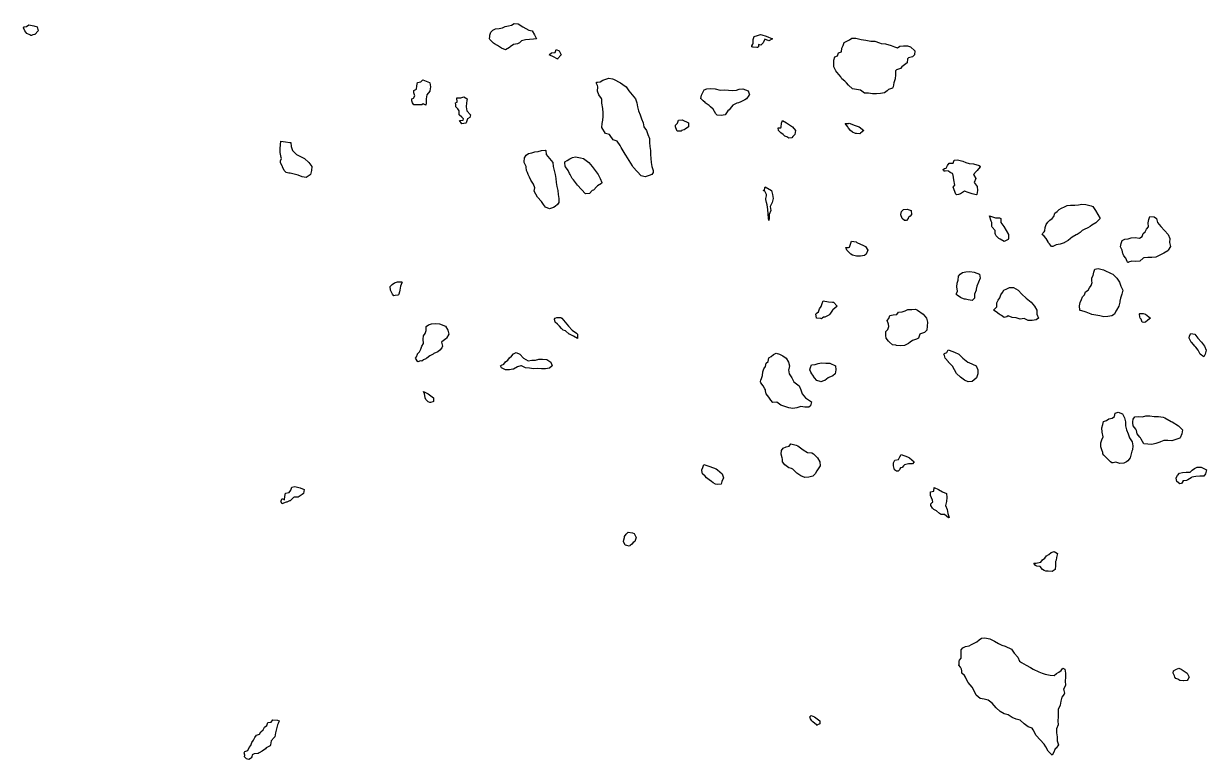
# Model space of a CAD drawing. Extents: x 450006 to 454999, y 6465006 to 6474995.
# Drawn here: x 450721 to 451314, y 6467304 to 6467673 of the extents above; entities that cross this region are included whole.
import ezdxf

# ---------------------------------------------------------------- set-up
doc = ezdxf.new("R2010")
doc.units = 0

msp = doc.modelspace()

# ---------------------------------------------------------------- linework, layer by layer
at = {"layer": '1010'}
for points in [[(450723, 6467667.8), (450722, 6467669), (450721.34, 6467670.64), (450721.64, 6467671), (450722.72, 6467671.26), (450723.92, 6467672.06), (450726.46, 6467671.52), (450728.18, 6467671), (450728.54, 6467669), (450727, 6467667.2), (450726.78, 6467667.2), (450725.98, 6467667), (450725.24, 6467666.74), (450725, 6467666.76), (450724.5, 6467667), (450723, 6467667.8), (450723, 6467667.8)], [(450955, 6467664.7), (450954.84, 6467665), (450954.86, 6467665.12), (450955, 6467666.22), (450955.1, 6467666.88), (450955.6, 6467668.38), (450956.52, 6467669.46), (450957.96, 6467670.02), (450959.78, 6467670.2), (450961.38, 6467670.6), (450962.72, 6467671.26), (450964.38, 6467671.6), (450966, 6467671.98), (450967.32, 6467672.66), (450969.34, 6467672.64), (450971.68, 6467671), (450974.6, 6467669.38), (450976.32, 6467669), (450977.42, 6467667), (450978.44, 6467665), (450977, 6467664.8), (450975, 6467664.72), (450973, 6467664.5), (450971, 6467663.98), (450969.96, 6467663), (450969, 6467662.56), (450967, 6467662.22), (450965.36, 6467661), (450965, 6467660.74), (450963, 6467659.46), (450961, 6467660.34), (450959.98, 6467661), (450959, 6467661.68), (450957.4, 6467662.58), (450957, 6467662.82), (450956.74, 6467663), (450955, 6467664.7), (450955, 6467664.7)], [(451087, 6467660.88), (451086.52, 6467661), (451086.52, 6467661.46), (451087, 6467662.34), (451087.18, 6467662.8), (451087.2, 6467664.78), (451087.7, 6467666.28), (451089.28, 6467666.7), (451090.74, 6467667.24), (451091.42, 6467667), (451093.62, 6467666.36), (451096.76, 6467665), (451095, 6467664.1), (451093, 6467664.84), (451092.12, 6467663), (451091, 6467661.94), (451089.72, 6467662.26), (451089.78, 6467661), (451089.26, 6467660.72), (451089, 6467660.68), (451087.06, 6467660.92), (451087, 6467660.88), (451087, 6467660.88)], [(451129, 6467648.38), (451128.54, 6467649), (451128, 6467649.98), (451127.58, 6467651), (451127.58, 6467652.4), (451127.56, 6467654.42), (451128, 6467655.98), (451129.4, 6467656.58), (451129.94, 6467658.04), (451131.4, 6467658.58), (451131.54, 6467660.44), (451132.24, 6467661.74), (451132.74, 6467663.24), (451134.16, 6467663.82), (451135.36, 6467664.62), (451136.62, 6467665.36), (451138.66, 6467665.32), (451139.98, 6467665), (451141.32, 6467664.66), (451143.62, 6467664.36), (451146.12, 6467663.86), (451148.08, 6467663.9), (451150.48, 6467663), (451151.32, 6467662.66), (451153.46, 6467662.52), (451156.24, 6467661.74), (451157.98, 6467661), (451159.48, 6467660.5), (451160.62, 6467661.36), (451162.52, 6467661.46), (451164.48, 6467661.5), (451166.08, 6467661), (451168.18, 6467659), (451167.94, 6467657), (451167, 6467656.04), (451165, 6467655.48), (451164.42, 6467655), (451164.28, 6467653), (451163, 6467652.08), (451161.64, 6467651), (451161, 6467650.12), (451159, 6467649.54), (451158.48, 6467649), (451158.4, 6467647), (451158.34, 6467645), (451157.6, 6467643), (451157.36, 6467641), (451157, 6467640.26), (451155, 6467639.62), (451154.3, 6467639), (451153, 6467637.98), (451151, 6467637.68), (451149, 6467637.46), (451147, 6467637.5), (451145, 6467637.84), (451143, 6467637.72), (451141, 6467639.32), (451139, 6467639.62), (451137, 6467640), (451135, 6467641.76), (451133.84, 6467643), (451133, 6467643.8), (451131.6, 6467645), (451131, 6467645.94), (451130.24, 6467647), (451129, 6467648.38), (451129, 6467648.38)], [(450985, 6467656.9), (450984.96, 6467657), (450984.76, 6467657.22), (450985, 6467657.18), (450986.02, 6467657.96), (450987.8, 6467658.18), (450988.32, 6467659.66), (450989.9, 6467659), (450990.82, 6467657), (450989.08, 6467655), (450989.04, 6467654.94), (450989, 6467654.92), (450988.8, 6467655), (450987, 6467656.04), (450985.18, 6467656.8), (450985, 6467656.9), (450985, 6467656.9)], [(450917, 6467632), (450916.32, 6467633), (450916, 6467633.98), (450916, 6467635), (450916.74, 6467635.24), (450917.54, 6467636.44), (450917, 6467638), (450916.9, 6467639.08), (450918.24, 6467639.74), (450918.46, 6467641.52), (450918.88, 6467643.1), (450920.54, 6467643.44), (450921.52, 6467644.46), (450924.8, 6467643.18), (450925.08, 6467643), (450925.4, 6467641), (450925.08, 6467639), (450925, 6467638.82), (450923.42, 6467637), (450923.22, 6467635), (450923.2, 6467633), (450923, 6467631.72), (450921.6, 6467632.38), (450921, 6467632), (450919.98, 6467632), (450919, 6467632), (450917.98, 6467632), (450917, 6467632), (450917, 6467632)], [(451009, 6467641.68), (451008.4, 6467643), (451008.74, 6467643.24), (451009, 6467643.36), (451010.42, 6467643.56), (451011.66, 6467644.32), (451013.24, 6467644.74), (451014.7, 6467645.28), (451016.62, 6467645), (451017.14, 6467644.84), (451020.64, 6467643), (451021.78, 6467642.2), (451023.48, 6467641), (451024.84, 6467639), (451026.44, 6467637), (451028.04, 6467635), (451028.76, 6467633), (451029.16, 6467631), (451029.64, 6467629), (451030.4, 6467627), (451031.18, 6467625), (451031.94, 6467623), (451032.38, 6467621), (451033.58, 6467619), (451034.3, 6467617), (451035.16, 6467615), (451035.16, 6467613), (451035.38, 6467611), (451035.58, 6467609), (451035.7, 6467607), (451035.86, 6467605), (451036.04, 6467603), (451036.36, 6467601), (451037.06, 6467599), (451037, 6467598.08), (451036.28, 6467597), (451035, 6467596.52), (451033, 6467595.92), (451031, 6467596.28), (451029, 6467598.54), (451027, 6467600.72), (451026.54, 6467601.44), (451025, 6467603.96), (451023.32, 6467606.66), (451023, 6467607.16), (451021, 6467610.5), (451020.46, 6467611.52), (451019, 6467613.72), (451017, 6467614.44), (451015.46, 6467616.52), (451015, 6467617.12), (451013, 6467617.54), (451011.32, 6467620.66), (451011.4, 6467622.58), (451011.78, 6467624.2), (451011.84, 6467626.14), (451011.96, 6467628.02), (451011.8, 6467630.18), (451011.16, 6467632.82), (451011.16, 6467634.82), (451011, 6467635.16), (451009.7, 6467637), (451009.1, 6467638.88), (451009.08, 6467639), (451009.2, 6467640.78), (451009.3, 6467641), (451009, 6467641.68), (451009, 6467641.68)], [(451061, 6467634.88), (451060.88, 6467635), (451060.9, 6467635.08), (451061, 6467635.98), (451061.16, 6467636.82), (451061.88, 6467638.1), (451062.58, 6467639.4), (451063.96, 6467640.02), (451065.88, 6467640.1), (451068.02, 6467639.96), (451070.62, 6467639.36), (451072.58, 6467639.4), (451074.68, 6467639.3), (451076.9, 6467639.08), (451078.74, 6467639.24), (451080.16, 6467639.82), (451081.94, 6467640.04), (451084.6, 6467639), (451085.22, 6467637), (451085, 6467636.58), (451083.72, 6467635), (451083, 6467634.38), (451081, 6467633.46), (451079.7, 6467633), (451079, 6467632.76), (451077, 6467631.74), (451076.28, 6467631), (451075, 6467629.5), (451074.46, 6467629), (451073.12, 6467627), (451073, 6467626.9), (451071, 6467626.58), (451069, 6467626.74), (451068.48, 6467627.5), (451067, 6467629.76), (451065.76, 6467631), (451065, 6467631.62), (451063.12, 6467633), (451063, 6467633.16), (451061.98, 6467634), (451061, 6467634.88), (451061, 6467634.88)], [(450939, 6467630), (450938, 6467631), (450938, 6467631.98), (450937.84, 6467633), (450938.66, 6467633.32), (450938.56, 6467635.42), (450940.54, 6467635.44), (450942, 6467635.98), (450943.76, 6467635), (450943.38, 6467633), (450943.22, 6467631), (450943.5, 6467629), (450945.36, 6467627), (450945, 6467625.56), (450943.94, 6467625), (450943.14, 6467623), (450943, 6467622.76), (450941, 6467622.48), (450939.8, 6467624.18), (450941.72, 6467624.26), (450941.84, 6467625), (450941, 6467625.74), (450939.74, 6467627), (450939.74, 6467628.24), (450939.64, 6467629), (450939, 6467630), (450939, 6467630)], [(451049, 6467618.8), (451048.86, 6467619), (451048.86, 6467619.12), (451048.24, 6467621), (451048.22, 6467621.76), (451049.2, 6467622.78), (451049.66, 6467624.32), (451051.54, 6467624.44), (451054.62, 6467623), (451054.74, 6467621), (451053, 6467619.8), (451052.48, 6467619.5), (451051.24, 6467619), (451051.14, 6467618.84), (451051, 6467618.82), (451049.16, 6467618.82), (451049, 6467618.8), (451049, 6467618.8)], [(451101, 6467617.9), (451099.8, 6467619), (451099.62, 6467620.36), (451101, 6467620.36), (451101.2, 6467620.78), (451101.24, 6467622.74), (451101.84, 6467624.14), (451103.88, 6467623), (451106.86, 6467621), (451108.32, 6467619), (451108.06, 6467617), (451107, 6467616.02), (451106.52, 6467615.46), (451105, 6467615.2), (451104.04, 6467615.94), (451103, 6467616.16), (451102.24, 6467617), (451101, 6467617.9), (451101, 6467617.9)], [(451135, 6467620.3), (451134.58, 6467621), (451133.32, 6467622.66), (451135, 6467622.66), (451135.24, 6467622.74), (451138.32, 6467621.66), (451140.24, 6467621), (451142.6, 6467619), (451141, 6467617.82), (451140.56, 6467617.42), (451139, 6467617.62), (451138.44, 6467617.54), (451137, 6467618.24), (451135.84, 6467619), (451135, 6467620.3), (451135, 6467620.3)], [(450851, 6467601.14), (450850.06, 6467603), (450850.12, 6467603.86), (450850.58, 6467605), (450850.46, 6467605.52), (450849.9, 6467608.08), (450849.92, 6467610.06), (450850.12, 6467611.86), (450850.32, 6467613.66), (450852.56, 6467613.42), (450854.88, 6467613.1), (450855.24, 6467613), (450855.44, 6467611), (450856.14, 6467609), (450858.1, 6467607), (450859.74, 6467606.24), (450862.18, 6467605), (450864.36, 6467603), (450865.78, 6467601), (450865.64, 6467599), (450865.2, 6467597), (450865, 6467596.8), (450863, 6467595.54), (450861, 6467595.86), (450859, 6467596.76), (450857, 6467597.16), (450855, 6467597.62), (450854.36, 6467597.62), (450853, 6467598.08), (450851.92, 6467599), (450851.18, 6467600.8), (450851.18, 6467601), (450851, 6467601.14), (450851, 6467601.14)], [(450973, 6467601.62), (450972.26, 6467603), (450972.28, 6467603.7), (450972.38, 6467605), (450972.52, 6467605.46), (450973.26, 6467606.72), (450974.44, 6467607.54), (450976.06, 6467607.92), (450977.66, 6467608.32), (450979.36, 6467608.62), (450980.92, 6467609.06), (450982.84, 6467609.14), (450983.18, 6467609), (450983.3, 6467607), (450984.92, 6467605), (450986.66, 6467603), (450986.78, 6467601), (450987.4, 6467599), (450987.86, 6467597), (450988.22, 6467595), (450988.38, 6467593), (450988.7, 6467591), (450989.1, 6467589), (450989.34, 6467587), (450989.7, 6467585), (450989.6, 6467583), (450989, 6467582.02), (450987.76, 6467581), (450987, 6467580.54), (450985, 6467579.74), (450983, 6467580.62), (450982, 6467581.98), (450981, 6467583.42), (450979, 6467585.66), (450977.26, 6467588.72), (450977.66, 6467590.32), (450977, 6467592.1), (450975.72, 6467594.26), (450975, 6467595.68), (450974.32, 6467597), (450973.9, 6467598.08), (450973.4, 6467599), (450973.3, 6467600.68), (450973.34, 6467601), (450973, 6467601.62), (450973, 6467601.62)], [(450993, 6467600.8), (450992.86, 6467601), (450992.88, 6467601.1), (450992.68, 6467603), (450992.68, 6467603.3), (450993.9, 6467604.08), (450995.18, 6467604.8), (450996.48, 6467605.5), (450998.1, 6467605.88), (451000.54, 6467605.44), (451002, 6467605), (451004.74, 6467603), (451006.34, 6467601), (451007.94, 6467599), (451009.4, 6467597), (451010.46, 6467595), (451011.16, 6467593), (451011, 6467592.44), (451009, 6467591.26), (451008.8, 6467591), (451007, 6467589.16), (451006.42, 6467589), (451005, 6467587.42), (451003, 6467587.3), (451001, 6467589.54), (450999, 6467591.66), (450997, 6467594.28), (450996.36, 6467595), (450995.66, 6467596.32), (450995.38, 6467597), (450995, 6467597.56), (450994.3, 6467599), (450993, 6467600.8), (450993, 6467600.8)], [(451183, 6467598.58), (451182.58, 6467599), (451182.4, 6467599.58), (451183, 6467599.98), (451183.84, 6467600.14), (451184.52, 6467601.46), (451185.32, 6467602.66), (451187.32, 6467602.66), (451187.84, 6467604.14), (451189.62, 6467604.36), (451192.32, 6467603.66), (451193.78, 6467603), (451195.46, 6467602.52), (451197.56, 6467602.42), (451200.48, 6467601.5), (451201.18, 6467601), (451201, 6467600.9), (451199.36, 6467599), (451199, 6467598.54), (451197.6, 6467597), (451198.68, 6467595), (451197.94, 6467593), (451199.4, 6467591), (451199.52, 6467589), (451199.26, 6467587), (451199, 6467586.8), (451197, 6467587.34), (451195, 6467588.06), (451193, 6467588.6), (451191, 6467587.32), (451190.04, 6467587), (451189, 6467586.88), (451188.8, 6467587.18), (451187.34, 6467590.64), (451188.24, 6467591.74), (451187.68, 6467594.3), (451187.34, 6467596.64), (451187.24, 6467597), (451187, 6467597.56), (451185.9, 6467598.08), (451185, 6467598.7), (451183.2, 6467598.78), (451183, 6467598.58), (451183, 6467598.58)], [(451093, 6467588.6), (451092.14, 6467589), (451092.76, 6467589.22), (451093, 6467590.34), (451093.18, 6467590.8), (451096.36, 6467589), (451096.74, 6467587), (451097.08, 6467585), (451097, 6467584.4), (451096.68, 6467583), (451095.72, 6467581), (451096.02, 6467579), (451095.16, 6467577), (451095.1, 6467575), (451095, 6467573.92), (451094.82, 6467575.16), (451094.66, 6467577.32), (451094.44, 6467579.54), (451094.18, 6467581.8), (451093.72, 6467583), (451093.5, 6467584.48), (451093.42, 6467585), (451093.74, 6467586.24), (451093.8, 6467587), (451093, 6467588.6), (451093, 6467588.6)], [(451163, 6467574), (451161.86, 6467575), (451161.2, 6467576.78), (451161.18, 6467577), (451161.44, 6467578.54), (451162.5, 6467579.48), (451164.4, 6467579.58), (451166.32, 6467579), (451166.48, 6467577), (451165.8, 6467576.18), (451165, 6467575.44), (451164.8, 6467575.18), (451164.78, 6467575), (451163.96, 6467574.02), (451163, 6467574), (451163, 6467574)], [(451233, 6467566.02), (451232.02, 6467567), (451232.38, 6467567.6), (451233, 6467568.3), (451233.28, 6467568.7), (451233.6, 6467570.38), (451234, 6467571.98), (451234.8, 6467573.18), (451235.86, 6467574.12), (451237.04, 6467574.94), (451237.94, 6467576.04), (451238.34, 6467577.64), (451239.48, 6467578.5), (451240.56, 6467579.42), (451241.76, 6467580.22), (451243.2, 6467580.78), (451244.48, 6467581.5), (451246.28, 6467581.7), (451248.34, 6467581.64), (451250.16, 6467581.82), (451251.86, 6467582.12), (451253.98, 6467582), (451256.6, 6467581.38), (451257.38, 6467581), (451258.8, 6467579), (451259.98, 6467577), (451261.12, 6467575), (451261, 6467574.78), (451259.16, 6467573), (451259, 6467572.82), (451257, 6467571.64), (451256.04, 6467571), (451255, 6467570.36), (451253, 6467569.5), (451252.06, 6467569), (451251, 6467567.92), (451249.64, 6467567), (451249, 6467566.7), (451247, 6467565.68), (451246.18, 6467565), (451245, 6467563.86), (451243.26, 6467563), (451243, 6467562.82), (451241, 6467562.06), (451239, 6467561.82), (451237.3, 6467561), (451237, 6467560.86), (451236.62, 6467561), (451235.74, 6467562.24), (451235.08, 6467563), (451235, 6467563.2), (451234.06, 6467565), (451233, 6467566.02), (451233, 6467566.02)], [(451207, 6467570.58), (451206.84, 6467571), (451206.82, 6467571.16), (451206.72, 6467573), (451206.4, 6467573.58), (451205.68, 6467576.3), (451208.64, 6467575.34), (451210.7, 6467575.28), (451211.28, 6467575), (451211.26, 6467573), (451212.74, 6467571), (451213.96, 6467569), (451215.22, 6467567), (451215.18, 6467565), (451215, 6467564.48), (451213, 6467563.5), (451211, 6467564.58), (451210.36, 6467565), (451209, 6467566.24), (451208.68, 6467567), (451208.52, 6467567.46), (451208.52, 6467569), (451207, 6467570.58), (451207, 6467570.58)], [(451273, 6467556.28), (451272.56, 6467557), (451272.52, 6467557.46), (451272.14, 6467559), (451271.3, 6467560.68), (451271.56, 6467562.42), (451272.08, 6467563.9), (451273.44, 6467564.54), (451275.16, 6467564.82), (451276.72, 6467565.26), (451278.6, 6467565.38), (451280.88, 6467565.1), (451282.1, 6467565.88), (451282.6, 6467567.38), (451283.72, 6467568.26), (451284.3, 6467569.68), (451285.26, 6467570.72), (451285.16, 6467572.82), (451285.58, 6467574.4), (451285.96, 6467576.02), (451288.22, 6467575.76), (451289.32, 6467575), (451289.86, 6467573), (451291.44, 6467571), (451293.28, 6467569), (451295.12, 6467567), (451295.98, 6467565), (451295.94, 6467563), (451296.36, 6467561), (451295.16, 6467559), (451295, 6467558.82), (451293, 6467557.6), (451291.96, 6467557), (451291, 6467556.56), (451289, 6467555.5), (451287, 6467555.32), (451285, 6467555.38), (451283, 6467555.22), (451282.7, 6467555), (451281, 6467553.58), (451279, 6467553.38), (451277, 6467553.62), (451275.32, 6467553), (451275.1, 6467552.88), (451275, 6467552.88), (451274.84, 6467553), (451274.66, 6467553.32), (451273.96, 6467555), (451273, 6467556.28), (451273, 6467556.28)], [(451135, 6467558.18), (451134.08, 6467559), (451133.5, 6467560.48), (451135, 6467560.48), (451135.44, 6467560.54), (451135.9, 6467562.08), (451136.34, 6467563.64), (451138.74, 6467563.24), (451139.14, 6467563), (451142.52, 6467561.46), (451143.5, 6467561), (451144.58, 6467559), (451143.7, 6467557), (451143, 6467556.34), (451141, 6467556.14), (451139.84, 6467556.14), (451139, 6467556), (451137.52, 6467556.46), (451137, 6467556.6), (451136.06, 6467557), (451135, 6467558.18), (451135, 6467558.18)], [(451251, 6467528.86), (451250.86, 6467529), (451250.86, 6467529.12), (451250.74, 6467531), (451250.74, 6467531.24), (451251.08, 6467532.9), (451251.7, 6467534.28), (451252.32, 6467535.66), (451253.22, 6467536.76), (451253.82, 6467538.16), (451255.04, 6467538.94), (451255.76, 6467540.22), (451256.66, 6467541.32), (451257.04, 6467542.94), (451257, 6467543.54), (451256.84, 6467545.14), (451257.66, 6467546.32), (451258, 6467547.98), (451258.48, 6467549.5), (451260.02, 6467549.96), (451262.72, 6467549.26), (451263.14, 6467549), (451266.66, 6467547.32), (451267.38, 6467547), (451269.44, 6467545), (451270.76, 6467543), (451271.48, 6467541), (451272.4, 6467539), (451271.9, 6467537), (451271.3, 6467535), (451271, 6467533.5), (451270.92, 6467533), (451270.46, 6467531), (451269.26, 6467529), (451269, 6467528.44), (451268.22, 6467527), (451267, 6467526.2), (451265, 6467525.8), (451263, 6467525.7), (451261, 6467526.12), (451259, 6467526.48), (451257, 6467526.86), (451256.62, 6467527), (451255, 6467527.66), (451254, 6467527.98), (451253, 6467528.28), (451251.16, 6467528.82), (451251, 6467528.86), (451251, 6467528.86)], [(450907, 6467536.22), (450906.2, 6467537), (450905.6, 6467538.38), (450905.32, 6467539), (450905.16, 6467540.82), (450906.18, 6467541.8), (450907.22, 6467542.76), (450908.72, 6467543.26), (450910.74, 6467543.24), (450911.08, 6467543), (450911, 6467542.74), (450910.22, 6467541), (450909.9, 6467539), (450909.8, 6467538.18), (450909.46, 6467537), (450909.32, 6467536.66), (450909, 6467536.44), (450907.68, 6467536.3), (450907, 6467536.22), (450907, 6467536.22)], [(451189, 6467536.86), (451188.9, 6467537), (451188.9, 6467537.08), (451189, 6467537.32), (451189.54, 6467538.44), (451189.24, 6467540.74), (451189.48, 6467542.5), (451189.88, 6467544.1), (451190, 6467545.98), (451190.92, 6467547.06), (451192.08, 6467547.9), (451193.78, 6467548.2), (451195.68, 6467548.3), (451197.92, 6467548.06), (451200.66, 6467547), (451200.86, 6467545), (451200.14, 6467543), (451199.34, 6467541), (451199, 6467539.44), (451198.88, 6467539), (451198.12, 6467537), (451198.08, 6467535), (451197, 6467533.9), (451195, 6467534.14), (451193.54, 6467534.44), (451193, 6467534.5), (451191.74, 6467535), (451191, 6467535.36), (451189.48, 6467536.5), (451189, 6467536.86), (451189, 6467536.86)], [(451209, 6467528.08), (451207.62, 6467529), (451208.34, 6467529.64), (451209, 6467530.4), (451209.24, 6467530.74), (451209.28, 6467532.7), (451209.94, 6467534.04), (451210.76, 6467535.22), (451211.3, 6467536.68), (451212.06, 6467537.92), (451212.88, 6467539.1), (451214.26, 6467539.72), (451215.58, 6467540.4), (451217.66, 6467540.32), (451220.04, 6467539), (451221.9, 6467537), (451223.98, 6467535), (451226.5, 6467533), (451228.18, 6467531), (451229.32, 6467529), (451229.3, 6467527), (451230.12, 6467525), (451229, 6467524.2), (451227, 6467523.78), (451225, 6467523.86), (451223, 6467524.74), (451221, 6467524.42), (451219, 6467525.12), (451217, 6467525.38), (451215, 6467526.12), (451214.26, 6467525.72), (451213, 6467525.38), (451211.7, 6467526.28), (451211, 6467526.62), (451210.54, 6467527), (451209, 6467528.08), (451209, 6467528.08)], [(451119, 6467524.92), (451118.9, 6467525), (451118.88, 6467525.1), (451118.58, 6467527), (451118.68, 6467527.3), (451119.84, 6467528.14), (451120.32, 6467529.66), (451121.14, 6467530.84), (451121.64, 6467532.34), (451122.28, 6467533.7), (451124.88, 6467533.1), (451126.9, 6467533.08), (451127.36, 6467533), (451129.2, 6467531), (451129, 6467530.84), (451127, 6467529.24), (451126.88, 6467529), (451125.6, 6467527), (451125, 6467526.46), (451123, 6467525.52), (451122.46, 6467525.52), (451121.74, 6467525), (451121.3, 6467524.68), (451121, 6467524.74), (451119.06, 6467524.92), (451119, 6467524.92), (451119, 6467524.92)], [(450989, 6467521.98), (450987.8, 6467523), (450987.56, 6467524.42), (450987.82, 6467525), (450988.64, 6467525.34), (450990.62, 6467525.36), (450991.1, 6467525), (450992.86, 6467523), (450994.48, 6467521), (450996.3, 6467519), (450998.56, 6467517.42), (450999.08, 6467517), (450999.12, 6467515), (450999, 6467514.74), (450997, 6467516), (450995, 6467516.88), (450994.9, 6467517), (450993, 6467518.58), (450991.9, 6467519), (450991, 6467519.74), (450990, 6467521), (450989, 6467521.98), (450989, 6467521.98)], [(451155, 6467513.52), (451153.8, 6467515), (451153.7, 6467516.28), (451153.58, 6467517), (451153.66, 6467518.32), (451154.64, 6467519.34), (451155.2, 6467520.78), (451155, 6467521.94), (451154.24, 6467523.74), (451155.22, 6467524.76), (451155.66, 6467526.32), (451157.28, 6467526.7), (451159.08, 6467526.9), (451160.04, 6467527.94), (451161.84, 6467528.14), (451163.26, 6467528.72), (451164.6, 6467529.38), (451166.66, 6467529.32), (451168.46, 6467529.52), (451169.54, 6467529), (451172.4, 6467527), (451174.04, 6467525), (451174.6, 6467523), (451174.36, 6467521), (451174.18, 6467519), (451173, 6467517.8), (451171, 6467517.16), (451170.6, 6467517), (451169.98, 6467515), (451169, 6467514.46), (451167, 6467513.8), (451165.9, 6467513), (451165, 6467512.2), (451163, 6467511.3), (451161, 6467511.06), (451160.92, 6467511.06), (451159, 6467511.22), (451158.6, 6467511.38), (451157, 6467511.62), (451155.46, 6467513), (451155, 6467513.52), (451155, 6467513.52)], [(451281, 6467525.7), (451280.8, 6467527), (451280.82, 6467527.16), (451281, 6467527.3), (451282.64, 6467527.34), (451283.86, 6467527), (451286.4, 6467525), (451285, 6467523.98), (451283.78, 6467523), (451283.16, 6467522.82), (451283, 6467522.78), (451282.22, 6467523), (451281.58, 6467524.4), (451281.14, 6467525), (451281, 6467525.7), (451281, 6467525.7)], [(450919, 6467503.16), (450917.84, 6467505), (450918.32, 6467505.66), (450918.8, 6467507), (450918.88, 6467507.1), (450919.8, 6467508.18), (450920.46, 6467509.52), (450921.06, 6467510.92), (450921.74, 6467512.24), (450921.58, 6467514.4), (450921.88, 6467516.1), (450922.72, 6467517.26), (450923.16, 6467518.82), (450923.22, 6467520.76), (450924.28, 6467521.7), (450925.76, 6467522.22), (450927.68, 6467522.3), (450929.92, 6467522.06), (450932.8, 6467521), (450934.04, 6467519), (450934.48, 6467517), (450933.28, 6467515), (450933, 6467514.66), (450931, 6467513.1), (450930.88, 6467513), (450931.38, 6467511), (450931, 6467510.16), (450930.04, 6467509), (450929, 6467508.16), (450927, 6467507.26), (450926.62, 6467507), (450925, 6467506.02), (450923.52, 6467505), (450923.22, 6467504.76), (450923, 6467504.62), (450921.9, 6467504.08), (450921, 6467503.48), (450920.4, 6467503.58), (450919, 6467503.16), (450919, 6467503.16)], [(451307, 6467512.74), (451306.68, 6467513), (451306.38, 6467513.6), (451305.78, 6467515), (451305.84, 6467516.14), (451306.62, 6467517.36), (451308.56, 6467517), (451310.04, 6467515), (451311.9, 6467513), (451313.34, 6467511), (451314.22, 6467509), (451313.82, 6467507), (451313, 6467505.62), (451311.2, 6467507), (451311, 6467507.2), (451310.16, 6467509), (451309, 6467510.46), (451308.6, 6467511), (451307, 6467512.74), (451307, 6467512.74)], [(450961, 6467500.16), (450960.5, 6467501), (450960.72, 6467501.26), (450961, 6467501.4), (450962.04, 6467501.94), (450962.9, 6467503.08), (450964.12, 6467503.86), (450964.88, 6467505.1), (450966, 6467505.98), (450966.88, 6467507.1), (450968.28, 6467507.7), (450970.12, 6467507), (450971.92, 6467505), (450974.32, 6467503.66), (450976.14, 6467503.84), (450977.98, 6467504), (450979.62, 6467504.36), (450981.48, 6467504.5), (450983.66, 6467504.32), (450985.62, 6467503), (450986.32, 6467501), (450985, 6467499.94)], [(451092.46, 6467499.52), (451093.22, 6467500.76), (451093.58, 6467502.4), (451094.7, 6467503.28), (451094.92, 6467505.06), (451096.14, 6467505.84), (451097.28, 6467506.7), (451098.58, 6467507.4), (451100.32, 6467507), (451101.94, 6467506.04), (451103.62, 6467505), (451104.82, 6467503), (451105.32, 6467501), (451105, 6467499.48)], [(451183, 6467506.26), (451182.76, 6467507), (451182.84, 6467507.14), (451183, 6467507.22), (451184.24, 6467507.74), (451184.9, 6467509.08), (451185.44, 6467509), (451188, 6467507.98), (451190.3, 6467507), (451192.3, 6467505), (451194.76, 6467503), (451195.22, 6467502.76), (451198.88, 6467501), (451199.76, 6467499)], [(451115.48, 6467499), (451115.78, 6467500.2), (451116.44, 6467501.54), (451118.28, 6467501.7), (451119.72, 6467502.26), (451121.4, 6467502.58), (451123.58, 6467502.4), (451125.62, 6467502.36), (451128.38, 6467501), (451128.64, 6467499)], [(451189, 6467497.2), (451187, 6467500.86), (451186.86, 6467501), (451186, 6467501.98), (451185.1, 6467503), (451185, 6467503.08), (451183.36, 6467505), (451183, 6467506.26), (451183, 6467506.26)], [(450962.66, 6467499.32), (450961, 6467500.16), (450961, 6467500.16)], [(450967, 6467499.34), (450966.64, 6467499.34), (450965, 6467499.08), (450964.88, 6467499.1), (450963, 6467499.1), (450962.66, 6467499.32)], [(450975, 6467499.92), (450973, 6467500.08), (450971, 6467501.08), (450970.6, 6467501), (450969, 6467500.58), (450967, 6467499.34)], [(450985, 6467499.94), (450983, 6467499.54), (450981, 6467499.5), (450979, 6467499.68), (450977, 6467499.64), (450975, 6467499.92)], [(451091, 6467492.62), (451090.8, 6467493), (451090.82, 6467493.16), (451091, 6467493.92), (451091.22, 6467494.76), (451091.78, 6467496.2), (451091.9, 6467498.08), (451092.46, 6467499.52)], [(451105, 6467499.48), (451104.9, 6467499), (451105.2, 6467497), (451106.46, 6467495), (451107.56, 6467493), (451110.1, 6467491), (451111.06, 6467489), (451111.76, 6467487), (451113.28, 6467485), (451116.34, 6467483), (451115.84, 6467481), (451115, 6467480.36), (451113, 6467480.4), (451111, 6467480.76), (451109, 6467480), (451107, 6467479.7), (451105, 6467480.08), (451103, 6467480.68), (451101, 6467481.28), (451099, 6467482.8), (451097, 6467482.74), (451096.04, 6467483.94), (451095, 6467485.44), (451093.66, 6467487), (451093.36, 6467488.62), (451093.3, 6467489), (451093, 6467489.6), (451092.2, 6467491), (451091, 6467492.62), (451091, 6467492.62)], [(451117, 6467496.32), (451116.48, 6467497), (451116.06, 6467497.92), (451115.48, 6467499)], [(451128.64, 6467499), (451128.2, 6467497), (451127, 6467496), (451125, 6467495.24), (451124.64, 6467495), (451123, 6467493.7), (451122.36, 6467493.62), (451121, 6467493.14), (451120.76, 6467493.22), (451119, 6467493.68), (451117.94, 6467495), (451117, 6467496.32), (451117, 6467496.32)], [(451199.76, 6467499), (451199.8, 6467497), (451199.06, 6467495), (451199, 6467494.9), (451197, 6467493.22), (451195, 6467493.06), (451193, 6467493.86), (451191, 6467495.38), (451189, 6467497.2)], [(450923, 6467484.26), (450922.74, 6467485), (450922.7, 6467485.28), (450922.34, 6467487), (450921.82, 6467488.16), (450924.24, 6467487), (450926.78, 6467485), (450926.78, 6467483.2), (450926.54, 6467483), (450925.26, 6467482.72), (450925, 6467482.68), (450924.1, 6467483), (450923, 6467484.26), (450923, 6467484.26)], [(451263, 6467456.34), (451262.46, 6467457), (451262.44, 6467457.54), (451261.88, 6467459), (451261.46, 6467460.52), (451261.44, 6467462.54), (451261.94, 6467464.04), (451262.58, 6467465.4), (451262.16, 6467467.82), (451262.02, 6467469.96), (451262.38, 6467471.6), (451262.82, 6467473.16), (451264.3, 6467473.68), (451265.52, 6467474.46), (451267.14, 6467474.84), (451268.26, 6467475.72), (451268.66, 6467477.32), (451270.2, 6467477.78), (451272.36, 6467477), (451273.3, 6467475), (451273.76, 6467473), (451273.82, 6467471), (451274.34, 6467469), (451275.22, 6467467), (451275.8, 6467465), (451277.1, 6467463), (451277.54, 6467461), (451277.3, 6467459), (451277, 6467458.32), (451276.66, 6467457), (451276.16, 6467455), (451275, 6467453.42), (451274.26, 6467453), (451273, 6467452.34), (451271, 6467452.06), (451269, 6467452.7), (451267.54, 6467452.44), (451267, 6467452.44), (451266.24, 6467453), (451265, 6467454.24), (451264.34, 6467455), (451263, 6467456.34), (451263, 6467456.34)], [(451279, 6467469.38), (451277.58, 6467471), (451277.44, 6467472.54), (451277.4, 6467473), (451277.7, 6467474.28), (451278.48, 6467475.5), (451280.28, 6467475.7), (451282.4, 6467475.58), (451284.04, 6467475.94), (451286.04, 6467475.94), (451288.26, 6467475.72), (451290.34, 6467475.64), (451292.68, 6467475.3), (451293.54, 6467475), (451296.76, 6467473.22), (451297.24, 6467473), (451300.32, 6467471), (451302.34, 6467469), (451302, 6467467), (451301.18, 6467465), (451301, 6467464.88), (451299, 6467464.08), (451297, 6467463.5), (451295, 6467463.6), (451293, 6467463.64), (451291.34, 6467463), (451291, 6467462.82), (451289, 6467462.14), (451287, 6467461.66), (451285, 6467461.78), (451283, 6467462.04), (451281.64, 6467464.34), (451281.26, 6467465), (451281, 6467465.3), (451279.62, 6467467), (451279.34, 6467468.64), (451279.22, 6467469), (451279, 6467469.38), (451279, 6467469.38)], [(451103, 6467451.46), (451101.76, 6467453), (451101.76, 6467454.22), (451101.62, 6467455), (451101.2, 6467456.78), (451101.36, 6467458.62), (451102.14, 6467459.84), (451103.58, 6467460.4), (451105.24, 6467460.74), (451106.06, 6467461.92), (451108.6, 6467461.38), (451109.44, 6467461), (451112.14, 6467459), (451114.28, 6467457.7), (451116.46, 6467457.52), (451117.4, 6467457), (451119.44, 6467455), (451120.46, 6467453), (451120.68, 6467451), (451119.4, 6467449), (451119, 6467448.46), (451118.28, 6467447), (451117, 6467445.7), (451115, 6467445.22), (451113, 6467445.1), (451111, 6467445.96), (451109, 6467447.3), (451107.32, 6467449), (451107, 6467449.2), (451106.42, 6467449.56), (451105, 6467449.94), (451103.6, 6467451), (451103, 6467451.46), (451103, 6467451.46)], [(451159, 6467448.34), (451158.06, 6467449), (451157.64, 6467450.34), (451157.48, 6467451), (451157.48, 6467452.5), (451158.16, 6467453.82), (451159.94, 6467454.04), (451160.58, 6467455.4), (451161.38, 6467456.6), (451164.56, 6467455.42), (451165.58, 6467455), (451167.92, 6467453), (451167, 6467451.86), (451165, 6467452.02), (451163, 6467451.52), (451162.44, 6467451), (451161.82, 6467450.16), (451161, 6467449.98), (451160.6, 6467449.38), (451160.46, 6467449), (451159.78, 6467448.2), (451159, 6467448.34), (451159, 6467448.34)], [(451063, 6467445.82), (451061.7, 6467447), (451061.4, 6467448.58), (451061.4, 6467449), (451061.8, 6467450.18), (451062.42, 6467451.56), (451064.44, 6467451), (451065.34, 6467450.64), (451068.6, 6467449.38), (451069.3, 6467449), (451071.58, 6467447), (451072.16, 6467445), (451071.4, 6467443), (451071, 6467441.7), (451069, 6467441.5), (451068.2, 6467441.78), (451067, 6467442.34), (451066.2, 6467443), (451065, 6467443.84), (451063.76, 6467445), (451063, 6467445.82), (451063, 6467445.82)], [(451301, 6467441.96), (451299.52, 6467443), (451299.18, 6467444.8), (451299.14, 6467445), (451299.82, 6467446.16), (451300.8, 6467447.18), (451302.32, 6467447.66), (451304.2, 6467447.78), (451306.2, 6467447.78), (451307.2, 6467448.78), (451308.36, 6467449.62), (451309.76, 6467450.22), (451311.68, 6467450.3), (451314.34, 6467449), (451313.88, 6467447), (451313, 6467445.8), (451311, 6467445.7), (451309, 6467445.58), (451307, 6467445.18), (451306.78, 6467445), (451305, 6467443.88), (451304.38, 6467443.6), (451303, 6467443.36), (451302.6, 6467443.38), (451302.5, 6467443), (451301.9, 6467442.08), (451301, 6467441.96), (451301, 6467441.96)], [(450851, 6467431.82), (450850.3, 6467433), (450850.52, 6467433.46), (450851, 6467434.52), (450852.12, 6467433.86), (450852.36, 6467435.62), (450852.68, 6467437.3), (450854.48, 6467437.5), (450855.32, 6467438.66), (450855.78, 6467440.2), (450857.34, 6467440.64), (450860, 6467439.98), (450861.98, 6467439), (450861.6, 6467437), (450861, 6467436.6), (450859, 6467435.22), (450857, 6467435.28), (450856.6, 6467435), (450855, 6467433.32), (450854.62, 6467433.36), (450853.98, 6467433), (450853.22, 6467432.76), (450853, 6467432.76), (450851.68, 6467432.3), (450851, 6467431.82), (450851, 6467431.82)], [(451177, 6467429.66), (451176.2, 6467431), (451176.14, 6467431.84), (451177, 6467432.8), (451177.24, 6467432.74), (451177, 6467433.66), (451175.96, 6467436.02), (451176.02, 6467437.96), (451177.7, 6467438.28), (451177.94, 6467440.04), (451180.04, 6467439), (451182, 6467437.98), (451183.98, 6467437), (451184.24, 6467435), (451183.98, 6467433), (451183.54, 6467431), (451184.46, 6467429), (451184.64, 6467427), (451185.44, 6467425), (451185, 6467424.88), (451183, 6467426.54), (451181.46, 6467426.52), (451181, 6467426.74), (451180.58, 6467427), (451179, 6467428.38), (451177.74, 6467429), (451177, 6467429.66), (451177, 6467429.66)], [(451023, 6467411.24), (451022.18, 6467413), (451022.2, 6467413.78), (451022.56, 6467415), (451022.54, 6467415.44), (451023.36, 6467416.62), (451024.36, 6467417.62), (451026.6, 6467417.38), (451027.38, 6467417), (451028.46, 6467415), (451027.86, 6467413), (451027, 6467412.54), (451026.3, 6467411.68), (451025.46, 6467411), (451025.24, 6467410.74), (451025, 6467410.62), (451023.72, 6467411), (451023, 6467411.24), (451023, 6467411.24)], [(451229, 6467400.78), (451228.7, 6467401), (451227.8, 6467402.18), (451229, 6467402.18), (451229.62, 6467402.36), (451231.32, 6467402.66), (451232.12, 6467403.86), (451233.32, 6467404.66), (451234.24, 6467405.74), (451235.44, 6467406.54), (451236.46, 6467407.52), (451238.08, 6467407.9), (451239.64, 6467407), (451239.22, 6467405), (451239, 6467403.66), (451238.66, 6467403), (451238.74, 6467401), (451238.54, 6467399), (451237, 6467398), (451235, 6467398.2), (451233.8, 6467398.18), (451233, 6467398.48), (451232.16, 6467399), (451231, 6467400.52), (451229.34, 6467400.64), (451229, 6467400.78), (451229, 6467400.78)], [(451191, 6467349.94), (451190.32, 6467351), (451190.44, 6467351.54), (451190.38, 6467353), (451190.54, 6467353.44), (451191.46, 6467354.52), (451191.38, 6467356.6), (451191.36, 6467358.62), (451192.22, 6467359.76), (451193.56, 6467360.42), (451195.36, 6467360.62), (451196.66, 6467361.32), (451197.9, 6467362.08), (451199.24, 6467362.74), (451200.36, 6467363.62), (451201.52, 6467364.46), (451203.24, 6467364.74), (451205.82, 6467364.16), (451208.2, 6467363), (451210.16, 6467361.82), (451211.84, 6467361), (451213.44, 6467360.54), (451216.62, 6467359), (451217.98, 6467357), (451219.88, 6467355), (451220.66, 6467353), (451221.74, 6467352.24), (451224.08, 6467351), (451226.16, 6467349.82), (451227.5, 6467349), (451230.4, 6467347.58), (451232.08, 6467347), (451233.46, 6467346.52), (451236.06, 6467345.92), (451238.1, 6467345.88), (451239.18, 6467346.8), (451240.44, 6467347.54), (451241.62, 6467348.36), (451242.46, 6467349.52), (451243.38, 6467349), (451243.7, 6467347), (451243.8, 6467345), (451243.52, 6467343), (451243.64, 6467341), (451243, 6467339.46), (451242.78, 6467339), (451243.22, 6467337), (451243, 6467336.5), (451241.88, 6467335), (451241.32, 6467333), (451241.08, 6467331), (451241, 6467330.8), (451239.96, 6467329), (451240.1, 6467327), (451239.96, 6467325), (451239.8, 6467323), (451240.12, 6467321), (451239.24, 6467319), (451239.2, 6467317), (451239.48, 6467315), (451239.52, 6467313), (451240.24, 6467311), (451239, 6467309.34), (451238.5, 6467309), (451237.64, 6467307), (451237, 6467305.84), (451235, 6467307.9), (451233.9, 6467310.08), (451233, 6467311.38), (451231, 6467313.48), (451229, 6467315.76), (451227.5, 6467318.48), (451227, 6467319.4), (451225, 6467320), (451223, 6467321.62), (451221, 6467323.42), (451219, 6467323.88), (451217, 6467324.74), (451215, 6467326.04), (451213, 6467326.62), (451211, 6467327.8), (451209, 6467329.62), (451207, 6467332), (451205, 6467333.48), (451203, 6467333.94), (451201, 6467334.34), (451199, 6467335.86), (451197.86, 6467338.12), (451197, 6467340), (451195, 6467342.28), (451193.84, 6467344.14), (451193.58, 6467345), (451193, 6467345.8), (451191.8, 6467347), (451191.8, 6467348.18), (451191.5, 6467349), (451191, 6467349.94), (451191, 6467349.94)], [(451299, 6467344.34), (451298.6, 6467345), (451298.3, 6467345.68), (451297.66, 6467347), (451297.84, 6467348.14), (451299.12, 6467348.86), (451300.54, 6467349.44), (451301.78, 6467349), (451304.68, 6467347), (451305.68, 6467345), (451305, 6467343.72), (451304.7, 6467343.28), (451303, 6467343.06), (451302.9, 6467343.08), (451301, 6467343.28), (451300.02, 6467343.96), (451299, 6467344.34), (451299, 6467344.34)], [(450833, 6467303.94), (450832.04, 6467305), (450832.2, 6467305.78), (450831.94, 6467307), (450832.26, 6467307.72), (450833.76, 6467308.22), (450834.36, 6467309.62), (450835.32, 6467310.66), (450835.78, 6467312.2), (450836.58, 6467313.4), (450837.22, 6467314.76), (450838.1, 6467315.88), (450839.54, 6467316.44), (450840.34, 6467317.64), (450841.44, 6467318.54), (450842.16, 6467319.82), (450843.22, 6467320.76), (450843.76, 6467322.22), (450845.52, 6467322.46), (450846.36, 6467323.62), (450848.62, 6467323.36), (450849.38, 6467323), (450849, 6467321.66), (450848.6, 6467321), (450848.18, 6467319), (450847.58, 6467317), (450847.2, 6467315), (450847, 6467314.78), (450845.48, 6467313), (450845.16, 6467311), (450845, 6467310.58), (450843, 6467309.5), (450842.52, 6467309), (450841, 6467307.84), (450839.46, 6467307), (450839, 6467306.74), (450837, 6467306.48), (450835.94, 6467306.04), (450835.68, 6467305), (450835.42, 6467304.56), (450835, 6467304.12), (450834.22, 6467303.76), (450833, 6467303.94), (450833, 6467303.94)], [(451117, 6467322.5), (451116.56, 6467323), (451115.92, 6467324.06), (451115.56, 6467325), (451116.18, 6467325.8), (451117.8, 6467325), (451120.48, 6467323), (451120.48, 6467321.5), (451119.44, 6467321), (451119.24, 6467320.74), (451119, 6467320.88), (451118.82, 6467321), (451117, 6467322.5), (451117, 6467322.5)]]:
    msp.add_lwpolyline(points, dxfattribs=at)

doc.saveas('drawing.dxf')
